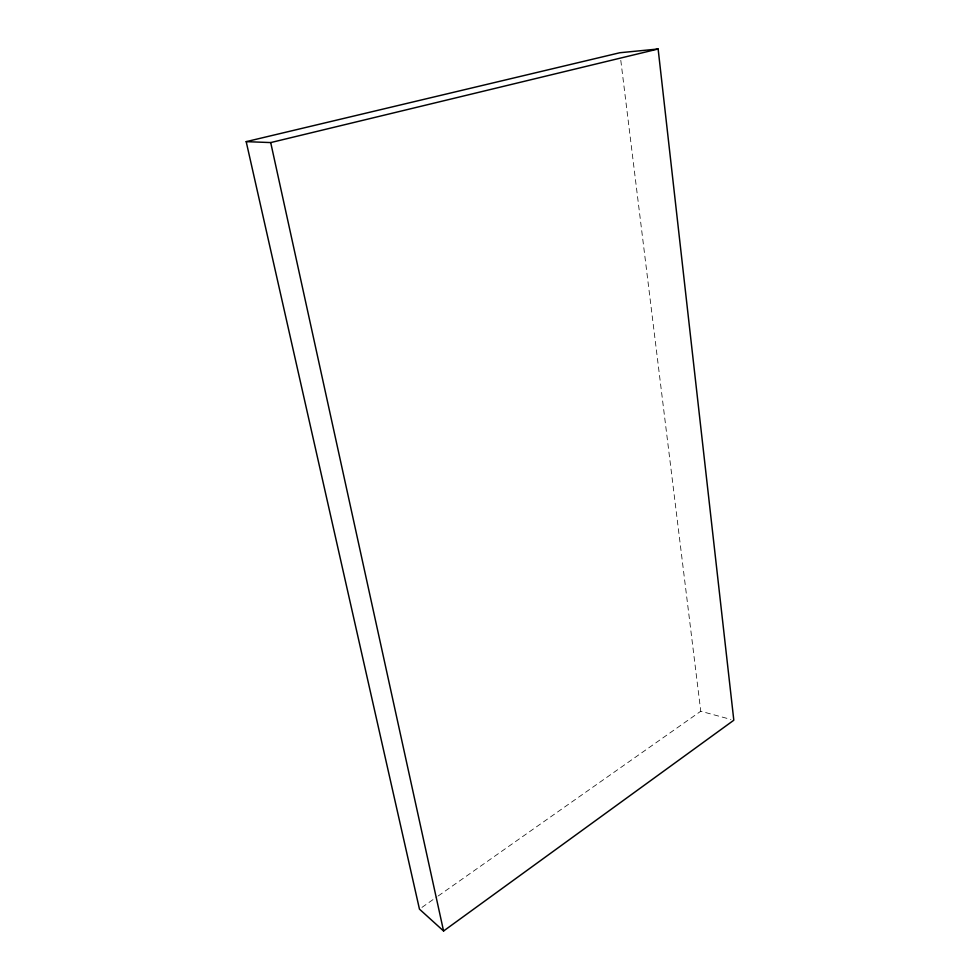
<?xml version="1.0" encoding="UTF-8"?>
<svg xmlns="http://www.w3.org/2000/svg" width="980" height="980" viewBox="0 0 980 980"><rect width="100%" height="100%" fill="white"/><g stroke="black" fill="none" stroke-linecap="round" stroke-linejoin="round"><path stroke-width="0.73" stroke-dasharray="4.9 3.68" d="M421.964 907.394L436.97 896.835M438.219 895.953L700.761 711.247L730.933 719.442M620.793 60.319L700.761 711.247"/><path stroke-width="1.47" d="M443.573 931L733.812 720.227L658.131 49L619.862 52.736L246.188 141.647L419.465 909.146L443.573 931L270.701 142.578L246.188 141.647M270.701 142.578L658.131 49"/></g></svg>
